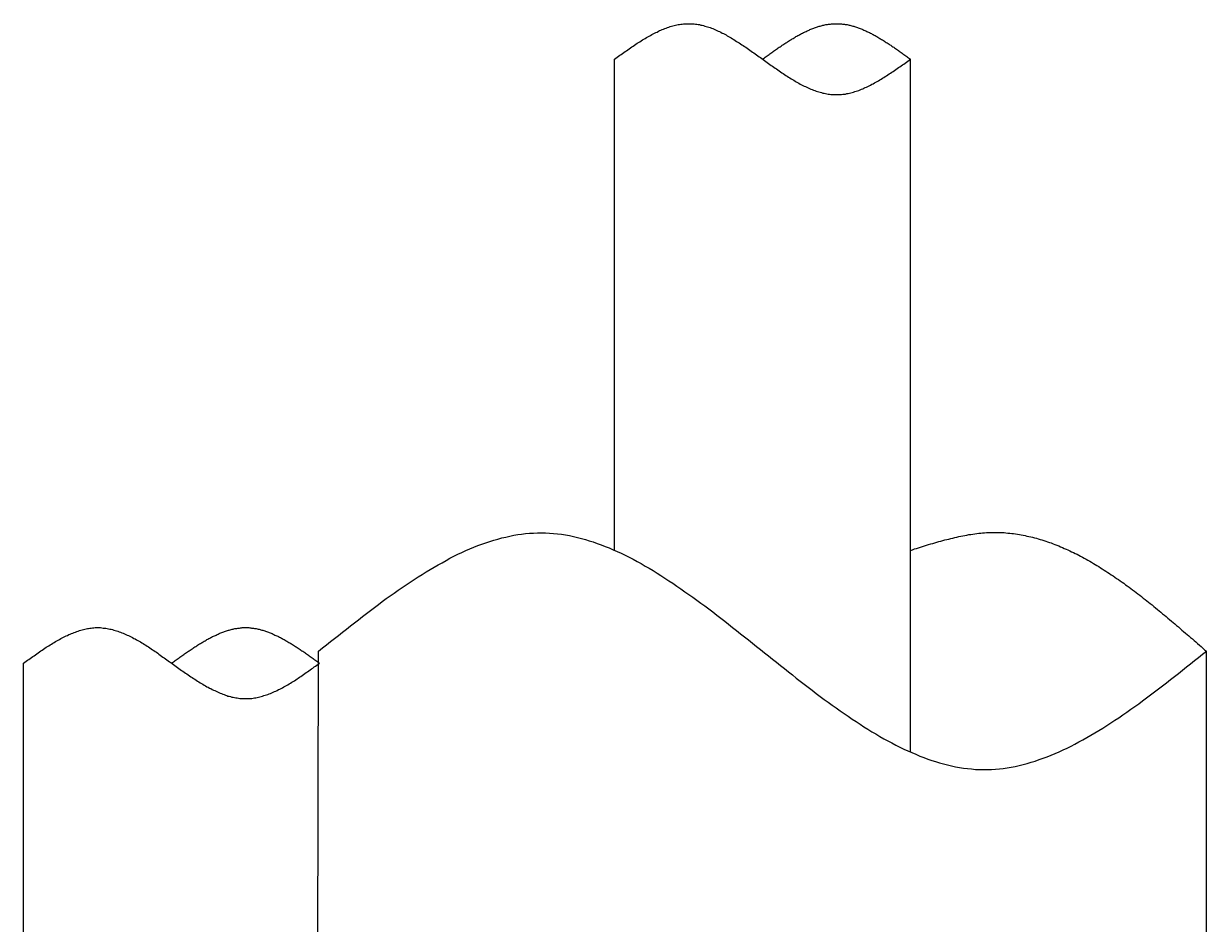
# Model space of a CAD drawing. Extents: x 443 to 1217, y -1921 to -677.
# Drawn here: x 477.35 to 483.84, y -858.01 to -853.07 of the extents above; entities that cross this region are included whole.
import ezdxf

# ---------------------------------------------------------------- set-up
doc = ezdxf.new("R2010")
doc.units = 0
doc.header["$MEASUREMENT"] = 0
doc.layers.add('5', color=7, linetype='CONTINUOUS')

msp = doc.modelspace()

# ---------------------------------------------------------------- linework, layer by layer
at = {"layer": '5', "color": 7}
for p, q in [((480.9293, -853.0816), (480.9366, -853.0794)), ((480.9366, -853.0794), (480.9438, -853.0783)), ((480.9438, -853.0783), (480.9511, -853.0772)), ((480.9511, -853.0772), (480.9584, -853.0761)), ((480.9584, -853.0761), (480.9657, -853.075)), ((480.9657, -853.075), (480.973, -853.0739)), ((480.973, -853.0739), (480.9802, -853.0729)), ((480.9802, -853.0729), (480.9875, -853.0729)), ((480.9875, -853.0729), (480.9948, -853.0729)), ((480.9948, -853.0729), (481.0021, -853.0729)), ((481.0021, -853.0729), (481.0094, -853.0729)), ((481.0094, -853.0729), (481.0166, -853.0729)), ((481.0166, -853.0729), (481.0239, -853.0739)), ((481.0239, -853.0739), (481.0312, -853.0739)), ((481.0312, -853.0739), (481.0385, -853.075)), ((481.0385, -853.075), (481.0458, -853.0761)), ((481.0458, -853.0761), (481.053, -853.0772)), ((481.053, -853.0772), (481.0603, -853.0783)), ((481.0603, -853.0783), (481.0676, -853.0805)), ((481.7429, -853.0805), (481.7481, -853.0794)), ((481.7481, -853.0794), (481.7532, -853.0783)), ((481.7532, -853.0783), (481.7582, -853.0772)), ((481.7582, -853.0772), (481.7633, -853.0772)), ((481.7633, -853.0772), (481.7684, -853.0761)), ((481.7684, -853.0761), (481.7736, -853.075)), ((481.7736, -853.075), (481.7787, -853.075)), ((481.7787, -853.075), (481.7838, -853.0739)), ((481.7838, -853.0739), (481.7889, -853.0739)), ((481.7889, -853.0739), (481.7939, -853.0729)), ((481.7939, -853.0729), (481.7991, -853.0729)), ((481.7991, -853.0729), (481.8042, -853.0729)), ((481.8042, -853.0729), (481.8093, -853.0729)), ((481.8093, -853.0729), (481.8144, -853.0729)), ((481.8144, -853.0729), (481.8196, -853.0729)), ((481.8196, -853.0729), (481.8246, -853.0729)), ((481.8246, -853.0729), (481.8297, -853.0729)), ((481.8297, -853.0729), (481.8348, -853.0739)), ((481.8348, -853.0739), (481.8399, -853.0739)), ((481.8399, -853.0739), (481.8451, -853.075)), ((481.8451, -853.075), (481.8502, -853.075)), ((481.8502, -853.075), (481.8552, -853.0761)), ((481.8552, -853.0761), (481.8603, -853.0772)), ((481.8603, -853.0772), (481.8654, -853.0772)), ((481.8654, -853.0772), (481.8706, -853.0783)), ((481.8706, -853.0783), (481.8757, -853.0794)), ((481.8757, -853.0794), (481.8808, -853.0805)), ((480.7764, -853.1448), (480.7837, -853.1415)), ((480.7837, -853.1415), (480.791, -853.1372)), ((480.791, -853.1372), (480.7983, -853.1328)), ((480.7983, -853.1328), (480.8055, -853.1295)), ((480.8055, -853.1295), (480.8128, -853.1252)), ((480.8128, -853.1252), (480.8201, -853.1219)), ((480.8201, -853.1219), (480.8274, -853.1186)), ((480.8274, -853.1186), (480.8347, -853.1143)), ((480.8347, -853.1143), (480.8419, -853.111)), ((480.8419, -853.111), (480.8492, -853.1077)), ((480.8492, -853.1077), (480.8565, -853.1055)), ((480.8565, -853.1055), (480.8638, -853.1023)), ((480.8638, -853.1023), (480.8711, -853.099)), ((480.8711, -853.099), (480.8783, -853.0968)), ((480.8783, -853.0968), (480.8856, -853.0936)), ((480.8856, -853.0936), (480.8929, -853.0914)), ((480.8929, -853.0914), (480.9002, -853.0892)), ((480.9002, -853.0892), (480.9075, -853.087)), ((480.9075, -853.087), (480.9147, -853.0848)), ((480.9147, -853.0848), (480.922, -853.0827)), ((480.922, -853.0827), (480.9293, -853.0816)), ((481.0676, -853.0805), (481.0749, -853.0816)), ((481.0749, -853.0816), (481.0821, -853.0838)), ((481.0821, -853.0838), (481.0894, -853.0859)), ((481.0894, -853.0859), (481.0967, -853.0881)), ((481.0967, -853.0881), (481.104, -853.0903)), ((481.104, -853.0903), (481.1113, -853.0925)), ((481.1113, -853.0925), (481.1185, -853.0946)), ((481.1185, -853.0946), (481.1258, -853.0979)), ((481.1258, -853.0979), (481.1331, -853.1001)), ((481.1331, -853.1001), (481.1404, -853.1034)), ((481.1404, -853.1034), (481.1477, -853.1066)), ((481.1477, -853.1066), (481.1549, -853.1099)), ((481.1549, -853.1099), (481.1622, -853.1132)), ((481.1622, -853.1132), (481.1695, -853.1164)), ((481.1695, -853.1164), (481.1768, -853.1197)), ((481.1768, -853.1197), (481.1841, -853.1241)), ((481.1841, -853.1241), (481.1913, -853.1273)), ((481.1913, -853.1273), (481.1986, -853.1306)), ((481.1986, -853.1306), (481.2059, -853.135)), ((481.2059, -853.135), (481.2132, -853.1393)), ((481.2132, -853.1393), (481.2205, -853.1437)), ((481.2205, -853.1437), (481.2277, -853.147)), ((481.5847, -853.147), (481.5898, -853.1437)), ((481.5898, -853.1437), (481.5949, -853.1415)), ((481.5949, -853.1415), (481.6001, -853.1382)), ((481.6001, -853.1382), (481.6051, -853.1361)), ((481.6051, -853.1361), (481.6102, -853.1328)), ((481.6102, -853.1328), (481.6153, -853.1306)), ((481.6153, -853.1306), (481.6204, -853.1273)), ((481.6204, -853.1273), (481.6256, -853.1252)), ((481.6256, -853.1252), (481.6307, -853.1219)), ((481.6307, -853.1219), (481.6357, -853.1197)), ((481.6357, -853.1197), (481.6408, -853.1175)), ((481.6408, -853.1175), (481.646, -853.1154)), ((481.646, -853.1154), (481.6511, -853.1121)), ((481.6511, -853.1121), (481.6562, -853.1099)), ((481.6562, -853.1099), (481.6613, -853.1077)), ((481.6613, -853.1077), (481.6663, -853.1055)), ((481.6663, -853.1055), (481.6715, -853.1034)), ((481.6715, -853.1034), (481.6766, -853.1012)), ((481.6766, -853.1012), (481.6817, -853.099)), ((481.6817, -853.099), (481.6868, -853.0979)), ((481.6868, -853.0979), (481.6919, -853.0957)), ((481.6919, -853.0957), (481.697, -853.0936)), ((481.697, -853.0936), (481.7021, -853.0925)), ((481.7021, -853.0925), (481.7072, -853.0903)), ((481.7072, -853.0903), (481.7123, -853.0892)), ((481.7123, -853.0892), (481.7174, -853.087)), ((481.7174, -853.087), (481.7226, -853.0859)), ((481.7226, -853.0859), (481.7276, -853.0848)), ((481.7276, -853.0848), (481.7327, -853.0827)), ((481.7327, -853.0827), (481.7378, -853.0816)), ((481.7378, -853.0816), (481.7429, -853.0805)), ((481.8808, -853.0805), (481.8858, -853.0816)), ((481.8858, -853.0816), (481.8909, -853.0827)), ((481.8909, -853.0827), (481.8961, -853.0848)), ((481.8961, -853.0848), (481.9012, -853.0859)), ((481.9012, -853.0859), (481.9063, -853.087)), ((481.9063, -853.087), (481.9114, -853.0892)), ((481.9114, -853.0892), (481.9164, -853.0903)), ((481.9164, -853.0903), (481.9216, -853.0925)), ((481.9216, -853.0925), (481.9267, -853.0936)), ((481.9267, -853.0936), (481.9318, -853.0957)), ((481.9318, -853.0957), (481.9369, -853.0979)), ((481.9369, -853.0979), (481.9421, -853.099)), ((481.9421, -853.099), (481.9471, -853.1012)), ((481.9471, -853.1012), (481.9522, -853.1034)), ((481.9522, -853.1034), (481.9573, -853.1055)), ((481.9573, -853.1055), (481.9624, -853.1077)), ((481.9624, -853.1077), (481.9676, -853.1099)), ((481.9676, -853.1099), (481.9727, -853.1121)), ((481.9727, -853.1121), (481.9777, -853.1154)), ((481.9777, -853.1154), (481.9828, -853.1175)), ((481.9828, -853.1175), (481.9879, -853.1197)), ((481.9879, -853.1197), (481.9931, -853.1219)), ((481.9931, -853.1219), (481.9982, -853.1252)), ((481.9982, -853.1252), (482.0033, -853.1273)), ((482.0033, -853.1273), (482.0084, -853.1306)), ((482.0084, -853.1306), (482.0134, -853.1328)), ((482.0134, -853.1328), (482.0186, -853.1361)), ((482.0186, -853.1361), (482.0237, -853.1382)), ((482.0237, -853.1382), (482.0288, -853.1415)), ((482.0288, -853.1415), (482.0339, -853.1437)), ((482.0339, -853.1437), (482.0391, -853.147)), ((480.6745, -853.2102), (480.6818, -853.2058)), ((480.6818, -853.2058), (480.6891, -853.2004)), ((480.6891, -853.2004), (480.6964, -853.196)), ((480.6964, -853.196), (480.7036, -853.1906)), ((480.7036, -853.1906), (480.7109, -853.1862)), ((480.7109, -853.1862), (480.7182, -853.1807)), ((480.7182, -853.1807), (480.7255, -853.1764)), ((480.7255, -853.1764), (480.7328, -853.172)), ((480.7328, -853.172), (480.74, -853.1677)), ((480.74, -853.1677), (480.7473, -853.1622)), ((480.7473, -853.1622), (480.7546, -853.1579)), ((480.7546, -853.1579), (480.7619, -853.1535)), ((480.7619, -853.1535), (480.7691, -853.1491)), ((480.7691, -853.1491), (480.7764, -853.1448)), ((481.2277, -853.147), (481.235, -853.1513)), ((481.235, -853.1513), (481.2423, -853.1557)), ((481.2423, -853.1557), (481.2496, -853.16)), ((481.2496, -853.16), (481.2568, -853.1644)), ((481.2568, -853.1644), (481.2641, -853.1698)), ((481.2641, -853.1698), (481.2714, -853.1742)), ((481.2714, -853.1742), (481.2787, -853.1786)), ((481.2787, -853.1786), (481.286, -853.184)), ((481.286, -853.184), (481.2932, -853.1884)), ((481.2932, -853.1884), (481.3005, -853.1927)), ((481.3005, -853.1927), (481.3078, -853.1982)), ((481.3078, -853.1982), (481.3151, -853.2025)), ((481.3151, -853.2025), (481.3224, -853.208)), ((481.3224, -853.208), (481.3296, -853.2134)), ((481.4826, -853.2134), (481.4877, -853.2091)), ((481.4877, -853.2091), (481.4928, -853.2058)), ((481.4928, -853.2058), (481.498, -853.2025)), ((481.498, -853.2025), (481.5031, -853.1993)), ((481.5031, -853.1993), (481.5081, -853.196)), ((481.5081, -853.196), (481.5132, -853.1916)), ((481.5132, -853.1916), (481.5183, -853.1884)), ((481.5183, -853.1884), (481.5235, -853.1851)), ((481.5235, -853.1851), (481.5286, -853.1818)), ((481.5286, -853.1818), (481.5337, -853.1786)), ((481.5337, -853.1786), (481.5387, -853.1753)), ((481.5387, -853.1753), (481.5438, -853.172)), ((481.5438, -853.172), (481.549, -853.1688)), ((481.549, -853.1688), (481.5541, -853.1655)), ((481.5541, -853.1655), (481.5592, -853.1622)), ((481.5592, -853.1622), (481.5643, -853.1589)), ((481.5643, -853.1589), (481.5693, -853.1557)), ((481.5693, -853.1557), (481.5745, -853.1535)), ((481.5745, -853.1535), (481.5796, -853.1502)), ((481.5796, -853.1502), (481.5847, -853.147)), ((482.0391, -853.147), (482.0441, -853.1502)), ((482.0441, -853.1502), (482.0492, -853.1535)), ((482.0492, -853.1535), (482.0543, -853.1557)), ((482.0543, -853.1557), (482.0594, -853.1589)), ((482.0594, -853.1589), (482.0646, -853.1622)), ((482.0646, -853.1622), (482.0697, -853.1655)), ((482.0697, -853.1655), (482.0747, -853.1688)), ((482.0747, -853.1688), (482.0798, -853.172)), ((482.0798, -853.172), (482.0849, -853.1753)), ((482.0849, -853.1753), (482.0901, -853.1786)), ((482.0901, -853.1786), (482.0952, -853.1818)), ((482.0952, -853.1818), (482.1003, -853.1851)), ((482.1003, -853.1851), (482.1053, -853.1884)), ((482.1053, -853.1884), (482.1104, -853.1916)), ((482.1104, -853.1916), (482.1156, -853.196)), ((482.1156, -853.196), (482.1207, -853.1993)), ((482.1207, -853.1993), (482.1258, -853.2025)), ((482.1258, -853.2025), (482.1309, -853.2058)), ((482.1309, -853.2058), (482.1359, -853.2091)), ((482.1359, -853.2091), (482.1411, -853.2134)), ((480.5945, -853.2679), (480.6017, -853.2625)), ((480.6017, -853.2625), (480.609, -853.257)), ((480.609, -853.257), (480.6163, -853.2516)), ((480.6163, -853.2516), (480.6236, -853.2461)), ((480.6236, -853.2461), (480.6308, -853.2418)), ((480.6308, -853.2418), (480.6381, -853.2363)), ((480.6381, -853.2363), (480.6454, -853.2309)), ((480.6454, -853.2309), (480.6527, -853.2254)), ((480.6527, -853.2254), (480.66, -853.2211)), ((480.66, -853.2211), (480.6672, -853.2156)), ((480.6672, -853.2156), (480.6745, -853.2102)), ((481.3296, -853.2134), (481.3369, -853.2178)), ((481.3369, -853.2178), (481.3442, -853.2232)), ((481.3442, -853.2232), (481.3515, -853.2287)), ((481.3515, -853.2287), (481.3588, -853.2331)), ((481.3588, -853.2331), (481.366, -853.2385)), ((481.366, -853.2385), (481.3733, -853.244)), ((481.3733, -853.244), (481.3806, -853.2494)), ((481.3806, -853.2494), (481.3879, -853.2549)), ((481.3879, -853.2549), (481.3951, -853.2592)), ((481.3951, -853.2592), (481.4024, -853.2647)), ((481.4024, -853.2647), (481.4097, -853.2701)), ((481.4061, -853.2679), (481.4112, -853.2636)), ((481.4097, -853.2701), (481.417, -853.2756)), ((481.4112, -853.2636), (481.4162, -853.2603)), ((481.4162, -853.2603), (481.4213, -853.2559)), ((481.4213, -853.2559), (481.4265, -853.2527)), ((481.4265, -853.2527), (481.4316, -853.2494)), ((481.4316, -853.2494), (481.4367, -853.245)), ((481.4367, -853.245), (481.4418, -853.2418)), ((481.4418, -853.2418), (481.4468, -853.2385)), ((481.4468, -853.2385), (481.452, -853.2341)), ((481.452, -853.2341), (481.4571, -853.2309)), ((481.4571, -853.2309), (481.4622, -853.2276)), ((481.4622, -853.2276), (481.4673, -853.2232)), ((481.4673, -853.2232), (481.4725, -853.22)), ((481.4725, -853.22), (481.4775, -853.2167)), ((481.4775, -853.2167), (481.4826, -853.2134)), ((482.1411, -853.2134), (482.1462, -853.2167)), ((482.1462, -853.2167), (482.1513, -853.22)), ((482.1513, -853.22), (482.1564, -853.2232)), ((482.1564, -853.2232), (482.1615, -853.2276)), ((482.1615, -853.2276), (482.1666, -853.2309)), ((482.1666, -853.2309), (482.1717, -853.2341)), ((482.1717, -853.2341), (482.1768, -853.2385)), ((482.1768, -853.2385), (482.1819, -853.2418)), ((482.1819, -853.2418), (482.187, -853.245)), ((482.187, -853.245), (482.1922, -853.2494)), ((482.1922, -853.2494), (482.1973, -853.2527)), ((482.1973, -853.2527), (482.2023, -853.2559)), ((482.2023, -853.2559), (482.2074, -853.2603)), ((482.2031, -853.2777), (482.2104, -853.2723)), ((482.2074, -853.2603), (482.2126, -853.2636)), ((482.2104, -853.2723), (482.2177, -853.2679)), ((482.2126, -853.2636), (482.2177, -853.2679)), ((481.417, -853.2756), (481.4243, -853.281)), ((481.4243, -853.281), (481.4315, -853.2854)), ((481.4315, -853.2854), (481.4388, -853.2908)), ((481.4388, -853.2908), (481.4461, -853.2963)), ((481.4461, -853.2963), (481.4534, -853.3017)), ((481.4534, -853.3017), (481.4607, -853.3061)), ((481.4607, -853.3061), (481.4679, -853.3115)), ((481.4679, -853.3115), (481.4752, -853.317)), ((481.4752, -853.317), (481.4825, -853.3213)), ((481.4825, -853.3213), (481.4898, -853.3268)), ((481.4898, -853.3268), (481.4971, -853.3322)), ((481.4971, -853.3322), (481.5043, -853.3366)), ((481.5043, -853.3366), (481.5116, -853.342)), ((482.1085, -853.3442), (482.1158, -853.3388)), ((482.1158, -853.3388), (482.1231, -853.3344)), ((482.1231, -853.3344), (482.1303, -853.329)), ((482.1303, -853.329), (482.1376, -853.3246)), ((482.1376, -853.3246), (482.1449, -853.3192)), ((482.1449, -853.3192), (482.1522, -853.3137)), ((482.1522, -853.3137), (482.1595, -853.3093)), ((482.1595, -853.3093), (482.1667, -853.3039)), ((482.1667, -853.3039), (482.174, -853.2984)), ((482.174, -853.2984), (482.1813, -853.2941)), ((482.1813, -853.2941), (482.1886, -853.2886)), ((482.1886, -853.2886), (482.1958, -853.2832)), ((482.1958, -853.2832), (482.2031, -853.2777)), ((481.5116, -853.342), (481.5189, -853.3464)), ((481.5189, -853.3464), (481.5262, -853.3518)), ((481.5262, -853.3518), (481.5335, -853.3562)), ((481.5335, -853.3562), (481.5407, -853.3606)), ((481.5407, -853.3606), (481.548, -853.366)), ((481.548, -853.366), (481.5553, -853.3704)), ((481.5553, -853.3704), (481.5626, -853.3747)), ((481.5626, -853.3747), (481.5698, -853.3791)), ((481.5698, -853.3791), (481.5771, -853.3835)), ((481.5771, -853.3835), (481.5844, -853.3878)), ((481.5844, -853.3878), (481.5917, -853.3922)), ((481.5917, -853.3922), (481.599, -853.3954)), ((481.599, -853.3954), (481.6062, -853.3998)), ((481.6062, -853.3998), (481.6135, -853.4042)), ((482.0066, -853.4052), (482.0139, -853.402)), ((482.0139, -853.402), (482.0212, -853.3976)), ((482.0212, -853.3976), (482.0284, -853.3944)), ((482.0284, -853.3944), (482.0357, -853.39)), ((482.0357, -853.39), (482.043, -853.3856)), ((482.043, -853.3856), (482.0503, -853.3813)), ((482.0503, -853.3813), (482.0575, -853.3769)), ((482.0575, -853.3769), (482.0648, -853.3726)), ((482.0648, -853.3726), (482.0721, -853.3682)), ((482.0721, -853.3682), (482.0794, -853.3627)), ((482.0794, -853.3627), (482.0867, -853.3584)), ((482.0867, -853.3584), (482.0939, -853.354)), ((482.0939, -853.354), (482.1012, -853.3486)), ((482.1012, -853.3486), (482.1085, -853.3442)), ((481.6135, -853.4042), (481.6208, -853.4074)), ((481.6208, -853.4074), (481.6281, -853.4118)), ((481.6281, -853.4118), (481.6354, -853.4151)), ((481.6354, -853.4151), (481.6426, -853.4183)), ((481.6426, -853.4183), (481.6499, -853.4216)), ((481.6499, -853.4216), (481.6572, -853.4249)), ((481.6572, -853.4249), (481.6645, -853.4281)), ((481.6645, -853.4281), (481.6718, -853.4314)), ((481.6718, -853.4314), (481.679, -853.4347)), ((481.679, -853.4347), (481.6863, -853.4369)), ((481.6863, -853.4369), (481.6936, -853.4401)), ((481.6936, -853.4401), (481.7009, -853.4423)), ((481.7009, -853.4423), (481.7082, -853.4445)), ((481.7082, -853.4445), (481.7154, -853.4467)), ((481.7154, -853.4467), (481.7227, -853.4488)), ((481.7227, -853.4488), (481.73, -853.451)), ((481.73, -853.451), (481.7373, -853.4532)), ((481.7373, -853.4532), (481.7445, -853.4543)), ((481.7445, -853.4543), (481.7518, -853.4565)), ((481.7518, -853.4565), (481.7591, -853.4576)), ((481.7591, -853.4576), (481.7664, -853.4587)), ((481.7664, -853.4587), (481.7737, -853.4597)), ((481.7737, -853.4597), (481.7809, -853.4608)), ((481.7809, -853.4608), (481.7882, -853.4608)), ((481.7882, -853.4608), (481.7955, -853.4619)), ((481.7955, -853.4619), (481.8028, -853.4619)), ((481.8028, -853.4619), (481.8101, -853.4619)), ((481.8101, -853.4619), (481.8173, -853.4619)), ((481.8173, -853.4619), (481.8246, -853.4619)), ((481.8246, -853.4619), (481.8319, -853.4619)), ((481.8319, -853.4619), (481.8392, -853.4608)), ((481.8392, -853.4608), (481.8465, -853.4597)), ((481.8465, -853.4597), (481.8537, -853.4597)), ((481.8537, -853.4597), (481.861, -853.4587)), ((481.861, -853.4587), (481.8683, -853.4565)), ((481.8683, -853.4565), (481.8756, -853.4554)), ((481.8756, -853.4554), (481.8828, -853.4543)), ((481.8828, -853.4543), (481.8901, -853.4521)), ((481.8901, -853.4521), (481.8974, -853.4499)), ((481.8974, -853.4499), (481.9047, -853.4478)), ((481.9047, -853.4478), (481.912, -853.4456)), ((481.912, -853.4456), (481.9192, -853.4434)), ((481.9192, -853.4434), (481.9265, -853.4412)), ((481.9265, -853.4412), (481.9338, -853.439)), ((481.9338, -853.439), (481.9411, -853.4358)), ((481.9411, -853.4358), (481.9484, -853.4325)), ((481.9484, -853.4325), (481.9556, -853.4303)), ((481.9556, -853.4303), (481.9629, -853.427)), ((481.9629, -853.427), (481.9702, -853.4238)), ((481.9702, -853.4238), (481.9775, -853.4205)), ((481.9775, -853.4205), (481.9848, -853.4172)), ((481.9848, -853.4172), (481.992, -853.4129)), ((481.992, -853.4129), (481.9993, -853.4096)), ((481.9993, -853.4096), (482.0066, -853.4052)), ((480.1068, -855.8693), (480.1286, -855.8672)), ((480.1286, -855.8672), (480.1504, -855.8661)), ((480.1504, -855.8661), (480.1723, -855.865)), ((480.1723, -855.865), (480.1941, -855.865)), ((480.1941, -855.865), (480.2159, -855.865)), ((480.2159, -855.865), (480.2378, -855.8661)), ((480.2378, -855.8661), (480.2596, -855.8683)), ((480.2596, -855.8683), (480.2815, -855.8704)), ((482.5704, -855.8704), (482.5813, -855.8683)), ((482.5813, -855.8683), (482.5921, -855.8672)), ((482.5921, -855.8672), (482.6029, -855.8661)), ((482.6029, -855.8661), (482.6137, -855.865)), ((482.6137, -855.865), (482.6245, -855.865)), ((482.6245, -855.865), (482.6352, -855.8639)), ((482.6352, -855.8639), (482.646, -855.8628)), ((482.646, -855.8628), (482.6567, -855.8628)), ((482.6567, -855.8628), (482.6673, -855.8628)), ((482.6673, -855.8628), (482.678, -855.8628)), ((482.678, -855.8628), (482.6887, -855.8628)), ((482.6887, -855.8628), (482.6993, -855.8628)), ((482.6993, -855.8628), (482.7099, -855.8628)), ((482.7099, -855.8628), (482.7205, -855.8639)), ((482.7205, -855.8639), (482.7311, -855.8639)), ((482.7311, -855.8639), (482.7417, -855.865)), ((482.7417, -855.865), (482.7522, -855.8661)), ((482.7522, -855.8661), (482.7627, -855.8672)), ((482.7627, -855.8672), (482.7733, -855.8683)), ((482.7733, -855.8683), (482.7837, -855.8693)), ((479.8447, -855.9347), (479.8665, -855.9271)), ((479.8665, -855.9271), (479.8884, -855.9195)), ((479.8884, -855.9195), (479.9102, -855.9118)), ((479.9102, -855.9118), (479.9321, -855.9053)), ((479.9321, -855.9053), (479.9539, -855.8988)), ((479.9539, -855.8988), (479.9757, -855.8922)), ((479.9757, -855.8922), (479.9976, -855.8879)), ((479.9976, -855.8879), (480.0194, -855.8824)), ((480.0194, -855.8824), (480.0412, -855.8781)), ((480.0412, -855.8781), (480.0631, -855.8748)), ((480.0631, -855.8748), (480.0849, -855.8715)), ((480.0849, -855.8715), (480.1068, -855.8693)), ((480.2815, -855.8704), (480.3033, -855.8726)), ((480.3033, -855.8726), (480.3251, -855.8759)), ((480.3251, -855.8759), (480.347, -855.8802)), ((480.347, -855.8802), (480.3688, -855.8846)), ((480.3688, -855.8846), (480.3906, -855.8901)), ((480.3906, -855.8901), (480.4125, -855.8955)), ((480.4125, -855.8955), (480.4343, -855.902)), ((480.4343, -855.902), (480.4561, -855.9086)), ((480.4561, -855.9086), (480.478, -855.9151)), ((480.478, -855.9151), (480.4998, -855.9227)), ((480.4998, -855.9227), (480.5217, -855.9304)), ((480.5217, -855.9304), (480.5435, -855.9391)), ((482.2954, -855.9358), (482.3065, -855.9326)), ((482.3065, -855.9326), (482.3176, -855.9293)), ((482.3176, -855.9293), (482.3287, -855.926)), ((482.3287, -855.926), (482.3398, -855.9227)), ((482.3398, -855.9227), (482.3508, -855.9195)), ((482.3508, -855.9195), (482.362, -855.9162)), ((482.362, -855.9162), (482.373, -855.9129)), ((482.373, -855.9129), (482.3841, -855.9097)), ((482.3841, -855.9097), (482.3951, -855.9075)), ((482.3951, -855.9075), (482.4062, -855.9042)), ((482.4062, -855.9042), (482.4172, -855.9009)), ((482.4172, -855.9009), (482.4282, -855.8988)), ((482.4282, -855.8988), (482.4392, -855.8955)), ((482.4392, -855.8955), (482.4502, -855.8933)), ((482.4502, -855.8933), (482.4612, -855.8901)), ((482.4612, -855.8901), (482.4723, -855.8879)), ((482.4723, -855.8879), (482.4832, -855.8857)), ((482.4832, -855.8857), (482.4942, -855.8835)), ((482.4942, -855.8835), (482.5051, -855.8813)), ((482.5051, -855.8813), (482.5161, -855.8792)), ((482.5161, -855.8792), (482.527, -855.877)), ((482.527, -855.877), (482.5379, -855.8748)), ((482.5379, -855.8748), (482.5488, -855.8737)), ((482.5488, -855.8737), (482.5597, -855.8715)), ((482.5597, -855.8715), (482.5704, -855.8704)), ((482.7837, -855.8693), (482.7942, -855.8704)), ((482.7942, -855.8704), (482.8047, -855.8726)), ((482.8047, -855.8726), (482.8151, -855.8737)), ((482.8151, -855.8737), (482.8256, -855.8759)), ((482.8256, -855.8759), (482.8359, -855.8781)), ((482.8359, -855.8781), (482.8464, -855.8802)), ((482.8464, -855.8802), (482.8567, -855.8824)), ((482.8567, -855.8824), (482.8671, -855.8846)), ((482.8671, -855.8846), (482.8775, -855.8868)), ((482.8775, -855.8868), (482.8878, -855.889)), ((482.8878, -855.889), (482.8981, -855.8922)), ((482.8981, -855.8922), (482.9084, -855.8944)), ((482.9084, -855.8944), (482.9186, -855.8977)), ((482.9186, -855.8977), (482.9289, -855.9009)), ((482.9289, -855.9009), (482.9391, -855.9042)), ((482.9391, -855.9042), (482.9494, -855.9064)), ((482.9494, -855.9064), (482.9596, -855.9108)), ((482.9596, -855.9108), (482.9699, -855.914)), ((482.9699, -855.914), (482.9801, -855.9173)), ((482.9801, -855.9173), (482.9902, -855.9206)), ((482.9902, -855.9206), (483.0004, -855.9249)), ((483.0004, -855.9249), (483.0105, -855.9282)), ((483.0105, -855.9282), (483.0208, -855.9326)), ((483.0208, -855.9326), (483.0308, -855.9369)), ((479.6918, -856.0045), (479.7137, -855.9936)), ((479.7137, -855.9936), (479.7355, -855.9827)), ((479.7355, -855.9827), (479.7574, -855.9729)), ((479.7574, -855.9729), (479.7792, -855.962)), ((479.7792, -855.962), (479.801, -855.9533)), ((479.801, -855.9533), (479.8229, -855.9435)), ((479.8229, -855.9435), (479.8447, -855.9347)), ((480.5435, -855.9391), (480.5653, -855.9478)), ((480.5653, -855.9478), (480.5872, -855.9576)), ((480.5872, -855.9576), (480.609, -855.9674)), ((480.609, -855.9674), (480.6308, -855.9772)), ((480.6308, -855.9772), (480.6527, -855.9881)), ((480.6527, -855.9881), (480.6745, -855.999)), ((480.6745, -855.999), (480.6964, -856.0099)), ((482.2177, -855.9609), (482.2288, -855.9576)), ((482.2288, -855.9576), (482.2399, -855.9533)), ((482.2399, -855.9533), (482.251, -855.95)), ((482.251, -855.95), (482.2621, -855.9467)), ((482.2621, -855.9467), (482.2733, -855.9435)), ((482.2733, -855.9435), (482.2844, -855.9402)), ((482.2844, -855.9402), (482.2954, -855.9358)), ((483.0308, -855.9369), (483.0409, -855.9413)), ((483.0409, -855.9413), (483.0511, -855.9456)), ((483.0511, -855.9456), (483.0612, -855.95)), ((483.0612, -855.95), (483.0712, -855.9544)), ((483.0712, -855.9544), (483.0813, -855.9587)), ((483.0813, -855.9587), (483.0914, -855.9631)), ((483.0914, -855.9631), (483.1014, -855.9685)), ((483.1014, -855.9685), (483.1114, -855.9729)), ((483.1114, -855.9729), (483.1215, -855.9783)), ((483.1215, -855.9783), (483.1315, -855.9827)), ((483.1315, -855.9827), (483.1414, -855.9881)), ((483.1414, -855.9881), (483.1514, -855.9936)), ((483.1514, -855.9936), (483.1614, -855.999)), ((483.1614, -855.999), (483.1714, -856.0045)), ((479.5827, -856.0655), (479.6045, -856.0535)), ((479.6045, -856.0535), (479.6263, -856.0404)), ((479.6263, -856.0404), (479.6482, -856.0285)), ((479.6482, -856.0285), (479.67, -856.0165)), ((479.67, -856.0165), (479.6918, -856.0045)), ((480.6964, -856.0099), (480.7182, -856.0219)), ((480.7182, -856.0219), (480.74, -856.0339)), ((480.74, -856.0339), (480.7619, -856.047)), ((480.7619, -856.047), (480.7837, -856.059)), ((480.7837, -856.059), (480.8055, -856.0721)), ((483.1714, -856.0045), (483.1813, -856.0099)), ((483.1813, -856.0099), (483.1912, -856.0154)), ((483.1912, -856.0154), (483.2011, -856.0208)), ((483.2011, -856.0208), (483.211, -856.0263)), ((483.211, -856.0263), (483.221, -856.0328)), ((483.221, -856.0328), (483.2309, -856.0383)), ((483.2309, -856.0383), (483.2408, -856.0437)), ((483.2408, -856.0437), (483.2506, -856.0503)), ((483.2506, -856.0503), (483.2605, -856.0568)), ((483.2605, -856.0568), (483.2703, -856.0622)), ((483.2703, -856.0622), (483.2803, -856.0688)), ((479.4735, -856.1353), (479.4953, -856.12)), ((479.4953, -856.12), (479.5171, -856.1069)), ((479.5171, -856.1069), (479.539, -856.0928)), ((479.539, -856.0928), (479.5608, -856.0786)), ((479.5608, -856.0786), (479.5827, -856.0655)), ((480.8055, -856.0721), (480.8274, -856.0862)), ((480.8274, -856.0862), (480.8492, -856.0993)), ((480.8492, -856.0993), (480.8711, -856.1135)), ((480.8711, -856.1135), (480.8929, -856.1276)), ((480.8929, -856.1276), (480.9147, -856.1418)), ((483.2803, -856.0688), (483.2901, -856.0753)), ((483.2901, -856.0753), (483.2999, -856.0819)), ((483.2999, -856.0819), (483.3097, -856.0884)), ((483.3097, -856.0884), (483.3195, -856.0949)), ((483.3195, -856.0949), (483.3293, -856.1015)), ((483.3293, -856.1015), (483.3391, -856.108)), ((483.3391, -856.108), (483.3489, -856.1146)), ((483.3489, -856.1146), (483.3587, -856.1211)), ((483.3587, -856.1211), (483.3684, -856.1287)), ((483.3684, -856.1287), (483.3782, -856.1353)), ((479.3861, -856.1952), (479.408, -856.1799)), ((479.408, -856.1799), (479.4298, -856.1647)), ((479.4298, -856.1647), (479.4516, -856.1494)), ((479.4516, -856.1494), (479.4735, -856.1353)), ((480.9147, -856.1418), (480.9366, -856.1571)), ((480.9366, -856.1571), (480.9584, -856.1723)), ((480.9584, -856.1723), (480.9802, -856.1876)), ((480.9802, -856.1876), (481.0021, -856.2028)), ((483.3782, -856.1353), (483.388, -856.1418)), ((483.388, -856.1418), (483.3977, -856.1494)), ((483.3977, -856.1494), (483.4074, -856.156)), ((483.4074, -856.156), (483.4172, -856.1636)), ((483.4172, -856.1636), (483.4269, -856.1701)), ((483.4269, -856.1701), (483.4366, -856.1778)), ((483.4366, -856.1778), (483.4463, -856.1854)), ((483.4463, -856.1854), (483.456, -856.193)), ((483.456, -856.193), (483.4657, -856.1996)), ((479.2769, -856.2748), (479.2988, -856.2584)), ((479.2988, -856.2584), (479.3206, -856.2421)), ((479.3206, -856.2421), (479.3424, -856.2257)), ((479.3424, -856.2257), (479.3643, -856.2105)), ((479.3643, -856.2105), (479.3861, -856.1952)), ((481.0021, -856.2028), (481.0239, -856.2181)), ((481.0239, -856.2181), (481.0458, -856.2344)), ((481.0458, -856.2344), (481.0676, -856.2497)), ((481.0676, -856.2497), (481.0894, -856.266)), ((483.4657, -856.1996), (483.4754, -856.2072)), ((483.4754, -856.2072), (483.4851, -856.2148)), ((483.4851, -856.2148), (483.4948, -856.2224)), ((483.4948, -856.2224), (483.5045, -856.2301)), ((483.5045, -856.2301), (483.5142, -856.2377)), ((483.5142, -856.2377), (483.5238, -856.2453)), ((483.5238, -856.2453), (483.5335, -856.253)), ((483.5335, -856.253), (483.5432, -856.2606)), ((479.2114, -856.3238), (479.2333, -856.3075)), ((479.2333, -856.3075), (479.2551, -856.2911)), ((479.2551, -856.2911), (479.2769, -856.2748)), ((481.0894, -856.266), (481.1113, -856.2824)), ((481.1113, -856.2824), (481.1331, -856.2987)), ((481.1331, -856.2987), (481.1549, -856.3162)), ((481.1549, -856.3162), (481.1768, -856.3325)), ((483.5432, -856.2606), (483.5528, -856.2682)), ((483.5528, -856.2682), (483.5625, -856.2769)), ((483.5625, -856.2769), (483.5721, -856.2846)), ((483.5721, -856.2846), (483.5818, -856.2922)), ((483.5818, -856.2922), (483.5914, -856.2998)), ((483.5914, -856.2998), (483.601, -856.3085)), ((483.601, -856.3085), (483.6107, -856.3162)), ((483.6107, -856.3162), (483.6203, -856.3238)), ((477.7097, -856.3892), (477.717, -856.3881)), ((477.717, -856.3881), (477.7243, -856.387)), ((477.7243, -856.387), (477.7316, -856.3859)), ((477.7316, -856.3859), (477.7389, -856.3859)), ((477.7389, -856.3859), (477.7461, -856.3848)), ((477.7461, -856.3848), (477.7534, -856.3848)), ((477.7534, -856.3848), (477.7607, -856.3848)), ((477.7607, -856.3848), (477.768, -856.3848)), ((477.768, -856.3848), (477.7753, -856.3848)), ((477.7753, -856.3848), (477.7825, -856.3859)), ((477.7825, -856.3859), (477.7898, -856.387)), ((477.7898, -856.387), (477.7971, -856.387)), ((477.7971, -856.387), (477.8044, -856.3881)), ((477.8044, -856.3881), (477.8116, -856.3892)), ((478.522, -856.3892), (478.5271, -856.3881)), ((478.5271, -856.3881), (478.5322, -856.387)), ((478.5322, -856.387), (478.5373, -856.387)), ((478.5373, -856.387), (478.5425, -856.3859)), ((478.5425, -856.3859), (478.5476, -856.3859)), ((478.5476, -856.3859), (478.5526, -856.3848)), ((478.5526, -856.3848), (478.5577, -856.3848)), ((478.5577, -856.3848), (478.5628, -856.3848)), ((478.5628, -856.3848), (478.568, -856.3848)), ((478.568, -856.3848), (478.5731, -856.3848)), ((478.5731, -856.3848), (478.5782, -856.3848)), ((478.5782, -856.3848), (478.5832, -856.3848)), ((478.5832, -856.3848), (478.5883, -856.3848)), ((478.5883, -856.3848), (478.5935, -856.3859)), ((478.5935, -856.3859), (478.5986, -856.3859)), ((478.5986, -856.3859), (478.6037, -856.387)), ((478.6037, -856.387), (478.6088, -856.387)), ((478.6088, -856.387), (478.6139, -856.3881)), ((478.6139, -856.3881), (478.619, -856.3892)), ((479.1241, -856.3925), (479.1459, -856.375)), ((479.1459, -856.375), (479.1678, -856.3576)), ((479.1678, -856.3576), (479.1896, -856.3412)), ((479.1896, -856.3412), (479.2114, -856.3238)), ((481.1768, -856.3325), (481.1986, -856.35)), ((481.1986, -856.35), (481.2205, -856.3663)), ((481.2205, -856.3663), (481.2423, -856.3837)), ((481.2423, -856.3837), (481.2641, -856.4012)), ((483.6203, -856.3238), (483.6299, -856.3325)), ((483.6299, -856.3325), (483.6395, -856.3401)), ((483.6395, -856.3401), (483.6492, -856.3489)), ((483.6492, -856.3489), (483.6587, -856.3565)), ((483.6587, -856.3565), (483.6683, -856.3641)), ((483.6683, -856.3641), (483.6779, -856.3728)), ((483.6779, -856.3728), (483.6875, -856.3805)), ((483.6875, -856.3805), (483.6971, -856.3892)), ((477.5423, -856.4535), (477.5496, -856.4491)), ((477.5496, -856.4491), (477.5569, -856.4448)), ((477.5569, -856.4448), (477.5642, -856.4415)), ((477.5642, -856.4415), (477.5714, -856.4371)), ((477.5714, -856.4371), (477.5787, -856.4339)), ((477.5787, -856.4339), (477.586, -856.4306)), ((477.586, -856.4306), (477.5933, -856.4273)), ((477.5933, -856.4273), (477.6006, -856.423)), ((477.6006, -856.423), (477.6078, -856.4208)), ((477.6078, -856.4208), (477.6151, -856.4175)), ((477.6151, -856.4175), (477.6224, -856.4143)), ((477.6224, -856.4143), (477.6297, -856.411)), ((477.6297, -856.411), (477.6369, -856.4088)), ((477.6369, -856.4088), (477.6442, -856.4055)), ((477.6442, -856.4055), (477.6515, -856.4034)), ((477.6515, -856.4034), (477.6588, -856.4012)), ((477.6588, -856.4012), (477.6661, -856.399)), ((477.6661, -856.399), (477.6733, -856.3968)), ((477.6733, -856.3968), (477.6806, -856.3946)), ((477.6806, -856.3946), (477.6879, -856.3936)), ((477.6879, -856.3936), (477.6952, -856.3914)), ((477.6952, -856.3914), (477.7025, -856.3903)), ((477.7025, -856.3903), (477.7097, -856.3892)), ((477.8116, -856.3892), (477.8189, -856.3914)), ((477.8189, -856.3914), (477.8262, -856.3925)), ((477.8262, -856.3925), (477.8335, -856.3936)), ((477.8335, -856.3936), (477.8408, -856.3957)), ((477.8408, -856.3957), (477.848, -856.3979)), ((477.848, -856.3979), (477.8553, -856.4001)), ((477.8553, -856.4001), (477.8626, -856.4023)), ((477.8626, -856.4023), (477.8699, -856.4044)), ((477.8699, -856.4044), (477.8772, -856.4077)), ((477.8772, -856.4077), (477.8844, -856.4099)), ((477.8844, -856.4099), (477.8917, -856.4132)), ((477.8917, -856.4132), (477.899, -856.4153)), ((477.899, -856.4153), (477.9063, -856.4186)), ((477.9063, -856.4186), (477.9136, -856.4219)), ((477.9136, -856.4219), (477.9208, -856.4252)), ((477.9208, -856.4252), (477.9281, -856.4284)), ((477.9281, -856.4284), (477.9354, -856.4317)), ((477.9354, -856.4317), (477.9427, -856.4361)), ((477.9427, -856.4361), (477.9499, -856.4393)), ((477.9499, -856.4393), (477.9572, -856.4437)), ((477.9572, -856.4437), (477.9645, -856.447)), ((477.9645, -856.447), (477.9718, -856.4513)), ((477.9718, -856.4513), (477.9791, -856.4557)), ((478.3536, -856.4535), (478.3587, -856.4502)), ((478.3587, -856.4502), (478.3637, -856.448)), ((478.3637, -856.448), (478.3688, -856.4448)), ((478.3688, -856.4448), (478.374, -856.4426)), ((478.374, -856.4426), (478.3791, -856.4393)), ((478.3791, -856.4393), (478.3842, -856.4371)), ((478.3842, -856.4371), (478.3893, -856.4339)), ((478.3893, -856.4339), (478.3943, -856.4317)), ((478.3943, -856.4317), (478.3995, -856.4295)), ((478.3995, -856.4295), (478.4046, -856.4273)), ((478.4046, -856.4273), (478.4097, -856.4252)), ((478.4097, -856.4252), (478.4148, -856.4219)), ((478.4148, -856.4219), (478.42, -856.4197)), ((478.42, -856.4197), (478.4251, -856.4175)), ((478.4251, -856.4175), (478.4301, -856.4153)), ((478.4301, -856.4153), (478.4352, -856.4132)), ((478.4352, -856.4132), (478.4403, -856.4121)), ((478.4403, -856.4121), (478.4455, -856.4099)), ((478.4455, -856.4099), (478.4506, -856.4077)), ((478.4506, -856.4077), (478.4557, -856.4055)), ((478.4557, -856.4055), (478.4607, -856.4044)), ((478.4607, -856.4044), (478.4658, -856.4023)), ((478.4658, -856.4023), (478.471, -856.4012)), ((478.471, -856.4012), (478.4761, -856.399)), ((478.4761, -856.399), (478.4812, -856.3979)), ((478.4812, -856.3979), (478.4863, -856.3968)), ((478.4863, -856.3968), (478.4913, -856.3957)), ((478.4913, -856.3957), (478.4965, -856.3936)), ((478.4965, -856.3936), (478.5016, -856.3925)), ((478.5016, -856.3925), (478.5067, -856.3914)), ((478.5067, -856.3914), (478.5118, -856.3903)), ((478.5118, -856.3903), (478.517, -856.3892)), ((478.517, -856.3892), (478.522, -856.3892)), ((478.619, -856.3892), (478.6241, -856.3892)), ((478.6241, -856.3892), (478.6292, -856.3903)), ((478.6292, -856.3903), (478.6343, -856.3914)), ((478.6343, -856.3914), (478.6394, -856.3925)), ((478.6394, -856.3925), (478.6446, -856.3936)), ((478.6446, -856.3936), (478.6496, -856.3957)), ((478.6496, -856.3957), (478.6547, -856.3968)), ((478.6547, -856.3968), (478.6598, -856.3979)), ((478.6598, -856.3979), (478.665, -856.399)), ((478.665, -856.399), (478.6701, -856.4012)), ((478.6701, -856.4012), (478.6752, -856.4023)), ((478.6752, -856.4023), (478.6802, -856.4044)), ((478.6802, -856.4044), (478.6853, -856.4055)), ((478.6853, -856.4055), (478.6905, -856.4077)), ((478.6905, -856.4077), (478.6956, -856.4099)), ((478.6956, -856.4099), (478.7007, -856.4121)), ((478.7007, -856.4121), (478.7058, -856.4132)), ((478.7058, -856.4132), (478.7108, -856.4153)), ((478.7108, -856.4153), (478.716, -856.4175)), ((478.716, -856.4175), (478.7211, -856.4197)), ((478.7211, -856.4197), (478.7262, -856.4219)), ((478.7262, -856.4219), (478.7313, -856.4252)), ((478.7313, -856.4252), (478.7364, -856.4273)), ((478.7364, -856.4273), (478.7415, -856.4295)), ((478.7415, -856.4295), (478.7466, -856.4317)), ((478.7466, -856.4317), (478.7517, -856.4339)), ((478.7517, -856.4339), (478.7568, -856.4371)), ((478.7568, -856.4371), (478.7619, -856.4393)), ((478.7619, -856.4393), (478.7671, -856.4426)), ((478.7671, -856.4426), (478.7721, -856.4448)), ((478.7721, -856.4448), (478.7772, -856.448)), ((478.7772, -856.448), (478.7823, -856.4502)), ((478.7823, -856.4502), (478.7874, -856.4535)), ((479.0367, -856.4611), (479.0586, -856.4437)), ((479.0586, -856.4437), (479.0804, -856.4273)), ((479.0804, -856.4273), (479.1022, -856.4099)), ((479.1022, -856.4099), (479.1241, -856.3925)), ((481.2641, -856.4012), (481.286, -856.4186)), ((481.286, -856.4186), (481.3078, -856.435)), ((481.3078, -856.435), (481.3296, -856.4524)), ((481.3296, -856.4524), (481.3515, -856.4698)), ((483.6971, -856.3892), (483.7067, -856.3979)), ((483.7067, -856.3979), (483.7163, -856.4055)), ((483.7163, -856.4055), (483.7259, -856.4143)), ((483.7259, -856.4143), (483.7355, -856.4219)), ((483.7355, -856.4219), (483.7451, -856.4306)), ((483.7451, -856.4306), (483.7547, -856.4393)), ((483.7547, -856.4393), (483.7642, -856.447)), ((483.7642, -856.447), (483.7738, -856.4557)), ((477.4331, -856.5232), (477.4404, -856.5178)), ((477.4404, -856.5178), (477.4477, -856.5123)), ((477.4477, -856.5123), (477.455, -856.508)), ((477.455, -856.508), (477.4622, -856.5025)), ((477.4622, -856.5025), (477.4695, -856.4982)), ((477.4695, -856.4982), (477.4768, -856.4927)), ((477.4768, -856.4927), (477.4841, -856.4884)), ((477.4841, -856.4884), (477.4914, -856.484)), ((477.4914, -856.484), (477.4986, -856.4796)), ((477.4986, -856.4796), (477.5059, -856.4753)), ((477.5059, -856.4753), (477.5132, -856.4698)), ((477.5132, -856.4698), (477.5205, -856.4655)), ((477.5205, -856.4655), (477.5278, -856.4611)), ((477.5278, -856.4611), (477.535, -856.4578)), ((477.535, -856.4578), (477.5423, -856.4535)), ((477.9791, -856.4557), (477.9863, -856.4589)), ((477.9863, -856.4589), (477.9936, -856.4633)), ((477.9936, -856.4633), (478.0009, -856.4677)), ((478.0009, -856.4677), (478.0082, -856.472)), ((478.0082, -856.472), (478.0155, -856.4775)), ((478.0155, -856.4775), (478.0227, -856.4818)), ((478.0227, -856.4818), (478.03, -856.4862)), ((478.03, -856.4862), (478.0373, -856.4905)), ((478.0373, -856.4905), (478.0446, -856.496)), ((478.0446, -856.496), (478.0519, -856.5004)), ((478.0519, -856.5004), (478.0591, -856.5058)), ((478.0591, -856.5058), (478.0664, -856.5102)), ((478.0664, -856.5102), (478.0737, -856.5156)), ((478.0737, -856.5156), (478.081, -856.52)), ((478.2464, -856.5211), (478.2515, -856.5178)), ((478.2515, -856.5178), (478.2566, -856.5145)), ((478.2566, -856.5145), (478.2617, -856.5113)), ((478.2617, -856.5113), (478.2668, -856.508)), ((478.2668, -856.508), (478.2719, -856.5047)), ((478.2719, -856.5047), (478.277, -856.5004)), ((478.277, -856.5004), (478.2821, -856.4971)), ((478.2821, -856.4971), (478.2872, -856.4938)), ((478.2872, -856.4938), (478.2923, -856.4905)), ((478.2923, -856.4905), (478.2975, -856.4873)), ((478.2975, -856.4873), (478.3025, -856.484)), ((478.3025, -856.484), (478.3076, -856.4807)), ((478.3076, -856.4807), (478.3127, -856.4775)), ((478.3127, -856.4775), (478.3178, -856.4742)), ((478.3178, -856.4742), (478.323, -856.4709)), ((478.323, -856.4709), (478.3281, -856.4687)), ((478.3281, -856.4687), (478.3331, -856.4655)), ((478.3331, -856.4655), (478.3382, -856.4622)), ((478.3382, -856.4622), (478.3433, -856.4589)), ((478.3433, -856.4589), (478.3485, -856.4568)), ((478.3485, -856.4568), (478.3536, -856.4535)), ((478.7874, -856.4535), (478.7926, -856.4568)), ((478.7926, -856.4568), (478.7977, -856.4589)), ((478.7977, -856.4589), (478.8028, -856.4622)), ((478.8028, -856.4622), (478.8078, -856.4655)), ((478.8078, -856.4655), (478.813, -856.4687)), ((478.813, -856.4687), (478.8181, -856.4709)), ((478.8181, -856.4709), (478.8232, -856.4742)), ((478.8232, -856.4742), (478.8283, -856.4775)), ((478.8283, -856.4775), (478.8334, -856.4807)), ((478.8334, -856.4807), (478.8385, -856.484)), ((478.8385, -856.484), (478.8436, -856.4873)), ((478.8436, -856.4873), (478.8487, -856.4905)), ((478.8487, -856.4905), (478.8538, -856.4938)), ((478.8538, -856.4938), (478.8589, -856.4971)), ((478.8589, -856.4971), (478.8641, -856.5004)), ((478.8641, -856.5004), (478.8691, -856.5047)), ((478.8691, -856.5047), (478.8742, -856.508)), ((478.8742, -856.508), (478.8793, -856.5113)), ((478.8793, -856.5113), (478.8844, -856.5145)), ((478.8844, -856.5145), (478.8896, -856.5178)), ((478.8896, -856.5178), (478.8947, -856.5211)), ((478.9712, -856.5134), (478.9931, -856.496)), ((478.9931, -856.496), (479.0149, -856.4786)), ((479.0149, -856.4786), (479.0367, -856.4611)), ((481.3515, -856.4698), (481.3733, -856.4873)), ((481.3733, -856.4873), (481.3951, -856.5047)), ((481.3951, -856.5047), (481.417, -856.5221)), ((483.7738, -856.4557), (483.7834, -856.4633)), ((483.7834, -856.4633), (483.793, -856.472)), ((483.793, -856.472), (483.8026, -856.4807)), ((483.8026, -856.4807), (483.8122, -856.4884)), ((483.8122, -856.4884), (483.8217, -856.4971)), ((483.8191, -856.5309), (483.8409, -856.5134)), ((483.8217, -856.4971), (483.8313, -856.5058)), ((483.8313, -856.5058), (483.8409, -856.5134)), ((477.3531, -856.5799), (477.3603, -856.5745)), ((477.3603, -856.5745), (477.3676, -856.569)), ((477.3676, -856.569), (477.3749, -856.5636)), ((477.3749, -856.5636), (477.3822, -856.5592)), ((477.3822, -856.5592), (477.3895, -856.5538)), ((477.3895, -856.5538), (477.3967, -856.5483)), ((477.3967, -856.5483), (477.404, -856.5429)), ((477.404, -856.5429), (477.4113, -856.5385)), ((477.4113, -856.5385), (477.4186, -856.533)), ((477.4186, -856.533), (477.4259, -856.5276)), ((477.4259, -856.5276), (477.4331, -856.5232)), ((478.081, -856.52), (478.0883, -856.5254)), ((478.0883, -856.5254), (478.0955, -856.5298)), ((478.0955, -856.5298), (478.1028, -856.5352)), ((478.1028, -856.5352), (478.1101, -856.5407)), ((478.1101, -856.5407), (478.1174, -856.5461)), ((478.1174, -856.5461), (478.1246, -856.5505)), ((478.1246, -856.5505), (478.1319, -856.5559)), ((478.1319, -856.5559), (478.1392, -856.5614)), ((478.1392, -856.5614), (478.1465, -856.5668)), ((478.1465, -856.5668), (478.1538, -856.5723)), ((478.1538, -856.5723), (478.161, -856.5766)), ((478.161, -856.5766), (478.1683, -856.5821)), ((478.1647, -856.5799), (478.1698, -856.5756)), ((478.1683, -856.5821), (478.1756, -856.5875)), ((478.1698, -856.5756), (478.1749, -856.5723)), ((478.1749, -856.5723), (478.18, -856.569)), ((478.18, -856.569), (478.1851, -856.5647)), ((478.1851, -856.5647), (478.1902, -856.5614)), ((478.1902, -856.5614), (478.1953, -856.5581)), ((478.1953, -856.5581), (478.2005, -856.5538)), ((478.2005, -856.5538), (478.2056, -856.5505)), ((478.2056, -856.5505), (478.2106, -856.5461)), ((478.2106, -856.5461), (478.2157, -856.5429)), ((478.2157, -856.5429), (478.2208, -856.5396)), ((478.2208, -856.5396), (478.226, -856.5363)), ((478.226, -856.5363), (478.2311, -856.532)), ((478.2311, -856.532), (478.2362, -856.5287)), ((478.2362, -856.5287), (478.2412, -856.5254)), ((478.2412, -856.5254), (478.2464, -856.5211)), ((478.8947, -856.5211), (478.8997, -856.5254)), ((478.8997, -856.5254), (478.9048, -856.5287)), ((478.9048, -856.5287), (478.9099, -856.532)), ((478.9099, -856.532), (478.9151, -856.5363)), ((478.9151, -856.5363), (478.9202, -856.5396)), ((478.9202, -856.5396), (478.9253, -856.5429)), ((478.9253, -856.5429), (478.9303, -856.5461)), ((478.9303, -856.5461), (478.9354, -856.5505)), ((478.9354, -856.5505), (478.9406, -856.5538)), ((478.9406, -856.5538), (478.9457, -856.5581)), ((478.9457, -856.5581), (478.9508, -856.5614)), ((478.9508, -856.5614), (478.9559, -856.5647)), ((478.9559, -856.5647), (478.9609, -856.569)), ((478.9609, -856.569), (478.9661, -856.5723)), ((478.9661, -856.5723), (478.9712, -856.5756)), ((478.969, -856.5854), (478.9763, -856.5799)), ((478.9712, -856.5756), (478.9763, -856.5799)), ((481.417, -856.5221), (481.4388, -856.5396)), ((481.4388, -856.5396), (481.4607, -856.557)), ((481.4607, -856.557), (481.4825, -856.5745)), ((481.4825, -856.5745), (481.5043, -856.5919)), ((483.7536, -856.5832), (483.7754, -856.5657)), ((483.7754, -856.5657), (483.7972, -856.5483)), ((483.7972, -856.5483), (483.8191, -856.5309)), ((478.1756, -856.5875), (478.1829, -856.593)), ((478.1829, -856.593), (478.1902, -856.5984)), ((478.1902, -856.5984), (478.1974, -856.6028)), ((478.1974, -856.6028), (478.2047, -856.6082)), ((478.2047, -856.6082), (478.212, -856.6137)), ((478.212, -856.6137), (478.2193, -856.6191)), ((478.2193, -856.6191), (478.2266, -856.6235)), ((478.2266, -856.6235), (478.2338, -856.629)), ((478.2338, -856.629), (478.2411, -856.6344)), ((478.2411, -856.6344), (478.2484, -856.6388)), ((478.2484, -856.6388), (478.2557, -856.6442)), ((478.2557, -856.6442), (478.2629, -856.6486)), ((478.8744, -856.6518), (478.8817, -856.6464)), ((478.8817, -856.6464), (478.8889, -856.642)), ((478.8889, -856.642), (478.8962, -856.6366)), ((478.8962, -856.6366), (478.9035, -856.6311)), ((478.9035, -856.6311), (478.9108, -856.6268)), ((478.9108, -856.6268), (478.9181, -856.6213)), ((478.9181, -856.6213), (478.9253, -856.6159)), ((478.9253, -856.6159), (478.9326, -856.6104)), ((478.9326, -856.6104), (478.9399, -856.6061)), ((478.9399, -856.6061), (478.9472, -856.6006)), ((478.9472, -856.6006), (478.9545, -856.5952)), ((478.9545, -856.5952), (478.9617, -856.5897)), ((478.9617, -856.5897), (478.969, -856.5854)), ((481.5043, -856.5919), (481.5262, -856.6093)), ((481.5262, -856.6093), (481.548, -856.6268)), ((481.548, -856.6268), (481.5698, -856.6442)), ((481.5698, -856.6442), (481.5917, -856.6616)), ((483.6662, -856.6529), (483.6881, -856.6355)), ((483.6881, -856.6355), (483.7099, -856.6181)), ((483.7099, -856.6181), (483.7317, -856.6006)), ((483.7317, -856.6006), (483.7536, -856.5832)), ((478.2629, -856.6486), (478.2702, -856.654)), ((478.2702, -856.654), (478.2775, -856.6584)), ((478.2775, -856.6584), (478.2848, -856.6638)), ((478.2848, -856.6638), (478.2921, -856.6682)), ((478.2921, -856.6682), (478.2993, -856.6725)), ((478.2993, -856.6725), (478.3066, -856.678)), ((478.3066, -856.678), (478.3139, -856.6824)), ((478.3139, -856.6824), (478.3212, -856.6867)), ((478.3212, -856.6867), (478.3285, -856.6911)), ((478.3285, -856.6911), (478.3357, -856.6954)), ((478.3357, -856.6954), (478.343, -856.6998)), ((478.343, -856.6998), (478.3503, -856.7042)), ((478.3503, -856.7042), (478.3576, -856.7085)), ((478.3576, -856.7085), (478.3649, -856.7118)), ((478.3649, -856.7118), (478.3721, -856.7161)), ((478.7725, -856.714), (478.7798, -856.7096)), ((478.7798, -856.7096), (478.787, -856.7063)), ((478.787, -856.7063), (478.7943, -856.702)), ((478.7943, -856.702), (478.8016, -856.6976)), ((478.8016, -856.6976), (478.8089, -856.6933)), ((478.8089, -856.6933), (478.8162, -856.6889)), ((478.8162, -856.6889), (478.8234, -856.6845)), ((478.8234, -856.6845), (478.8307, -856.6802)), ((478.8307, -856.6802), (478.838, -856.6758)), ((478.838, -856.6758), (478.8453, -856.6704)), ((478.8453, -856.6704), (478.8526, -856.666)), ((478.8526, -856.666), (478.8598, -856.6616)), ((478.8598, -856.6616), (478.8671, -856.6562)), ((478.8671, -856.6562), (478.8744, -856.6518)), ((481.5917, -856.6616), (481.6135, -856.678)), ((481.6135, -856.678), (481.6354, -856.6954)), ((481.6354, -856.6954), (481.6572, -856.7118)), ((481.6572, -856.7118), (481.679, -856.7281)), ((483.5789, -856.7205), (483.6007, -856.7031)), ((483.6007, -856.7031), (483.6225, -856.6867)), ((483.6225, -856.6867), (483.6444, -856.6693)), ((483.6444, -856.6693), (483.6662, -856.6529)), ((478.3721, -856.7161), (478.3794, -856.7194)), ((478.3794, -856.7194), (478.3867, -856.7238)), ((478.3867, -856.7238), (478.394, -856.727)), ((478.394, -856.727), (478.4013, -856.7303)), ((478.4013, -856.7303), (478.4085, -856.7336)), ((478.4085, -856.7336), (478.4158, -856.7368)), ((478.4158, -856.7368), (478.4231, -856.7401)), ((478.4231, -856.7401), (478.4304, -856.7434)), ((478.4304, -856.7434), (478.4376, -856.7467)), ((478.4376, -856.7467), (478.4449, -856.7488)), ((478.4449, -856.7488), (478.4522, -856.7521)), ((478.4522, -856.7521), (478.4595, -856.7543)), ((478.4595, -856.7543), (478.4668, -856.7565)), ((478.4668, -856.7565), (478.474, -856.7597)), ((478.474, -856.7597), (478.4813, -856.7608)), ((478.4813, -856.7608), (478.4886, -856.763)), ((478.4886, -856.763), (478.4959, -856.7652)), ((478.4959, -856.7652), (478.5032, -856.7663)), ((478.5032, -856.7663), (478.5104, -856.7684)), ((478.5104, -856.7684), (478.5177, -856.7695)), ((478.5177, -856.7695), (478.525, -856.7706)), ((478.525, -856.7706), (478.5323, -856.7717)), ((478.5323, -856.7717), (478.5396, -856.7728)), ((478.5396, -856.7728), (478.5468, -856.7739)), ((478.5468, -856.7739), (478.5541, -856.7739)), ((478.5541, -856.7739), (478.5614, -856.7739)), ((478.5614, -856.7739), (478.5687, -856.7739)), ((478.5687, -856.7739), (478.5759, -856.7739)), ((478.5759, -856.7739), (478.5832, -856.7739)), ((478.5832, -856.7739), (478.5905, -856.7739)), ((478.5905, -856.7739), (478.5978, -856.7728)), ((478.5978, -856.7728), (478.6051, -856.7728)), ((478.6051, -856.7728), (478.6123, -856.7717)), ((478.6123, -856.7717), (478.6196, -856.7706)), ((478.6196, -856.7706), (478.6269, -856.7695)), ((478.6269, -856.7695), (478.6342, -856.7674)), ((478.6342, -856.7674), (478.6415, -856.7663)), ((478.6415, -856.7663), (478.6487, -856.7641)), ((478.6487, -856.7641), (478.656, -856.7619)), ((478.656, -856.7619), (478.6633, -856.7597)), ((478.6633, -856.7597), (478.6706, -856.7576)), ((478.6706, -856.7576), (478.6779, -856.7554)), ((478.6779, -856.7554), (478.6851, -856.7532)), ((478.6851, -856.7532), (478.6924, -856.751)), ((478.6924, -856.751), (478.6997, -856.7477)), ((478.6997, -856.7477), (478.707, -856.7456)), ((478.707, -856.7456), (478.7143, -856.7423)), ((478.7143, -856.7423), (478.7215, -856.739)), ((478.7215, -856.739), (478.7288, -856.7358)), ((478.7288, -856.7358), (478.7361, -856.7325)), ((478.7361, -856.7325), (478.7434, -856.7292)), ((478.7434, -856.7292), (478.7506, -856.7249)), ((478.7506, -856.7249), (478.7579, -856.7216)), ((478.7579, -856.7216), (478.7652, -856.7183)), ((478.7652, -856.7183), (478.7725, -856.714)), ((481.679, -856.7281), (481.7009, -856.7456)), ((481.7009, -856.7456), (481.7227, -856.7619)), ((481.7227, -856.7619), (481.7445, -856.7783)), ((483.4915, -856.7859), (483.5134, -856.7695)), ((483.5134, -856.7695), (483.5352, -856.7532)), ((483.5352, -856.7532), (483.557, -856.7368)), ((483.557, -856.7368), (483.5789, -856.7205)), ((481.7445, -856.7783), (481.7664, -856.7935)), ((481.7664, -856.7935), (481.7882, -856.8099)), ((481.7882, -856.8099), (481.8101, -856.8251)), ((481.8101, -856.8251), (481.8319, -856.8404)), ((481.8319, -856.8404), (481.8537, -856.8556)), ((483.4042, -856.848), (483.426, -856.8327)), ((483.426, -856.8327), (483.4479, -856.8175)), ((483.4479, -856.8175), (483.4697, -856.8022)), ((483.4697, -856.8022), (483.4915, -856.7859)), ((481.8537, -856.8556), (481.8756, -856.8709)), ((481.8756, -856.8709), (481.8974, -856.8862)), ((481.8974, -856.8862), (481.9192, -856.9003)), ((481.9192, -856.9003), (481.9411, -856.9145)), ((483.295, -856.921), (483.3168, -856.9069)), ((483.3168, -856.9069), (483.3387, -856.8927)), ((483.3387, -856.8927), (483.3605, -856.8785)), ((483.3605, -856.8785), (483.3823, -856.8633)), ((483.3823, -856.8633), (483.4042, -856.848)), ((481.9411, -856.9145), (481.9629, -856.9287)), ((481.9629, -856.9287), (481.9848, -856.9417)), ((481.9848, -856.9417), (482.0066, -856.9559)), ((482.0066, -856.9559), (482.0284, -856.9679)), ((482.0284, -856.9679), (482.0503, -856.981)), ((483.2076, -856.9744), (483.2295, -856.9624)), ((483.2295, -856.9624), (483.2513, -856.9483)), ((483.2513, -856.9483), (483.2732, -856.9352)), ((483.2732, -856.9352), (483.295, -856.921)), ((482.0503, -856.981), (482.0721, -856.994)), ((482.0721, -856.994), (482.0939, -857.006)), ((482.0939, -857.006), (482.1158, -857.0169)), ((482.1158, -857.0169), (482.1376, -857.0289)), ((482.1376, -857.0289), (482.1595, -857.0398)), ((483.0766, -857.0453), (483.0985, -857.0344)), ((483.0985, -857.0344), (483.1203, -857.0235)), ((483.1203, -857.0235), (483.1421, -857.0115)), ((483.1421, -857.0115), (483.164, -856.9995)), ((483.164, -856.9995), (483.1858, -856.9875)), ((483.1858, -856.9875), (483.2076, -856.9744)), ((482.1595, -857.0398), (482.1813, -857.0507)), ((482.1813, -857.0507), (482.2031, -857.0605)), ((482.2031, -857.0605), (482.225, -857.0703)), ((482.225, -857.0703), (482.2468, -857.0791)), ((482.2468, -857.0791), (482.2686, -857.0889)), ((482.2686, -857.0889), (482.2905, -857.0965)), ((482.2905, -857.0965), (482.3123, -857.1052)), ((482.9238, -857.1085), (482.9456, -857.1008)), ((482.9456, -857.1008), (482.9674, -857.0932)), ((482.9674, -857.0932), (482.9893, -857.0845)), ((482.9893, -857.0845), (483.0111, -857.0747)), ((483.0111, -857.0747), (483.0329, -857.0649)), ((483.0329, -857.0649), (483.0548, -857.0551)), ((483.0548, -857.0551), (483.0766, -857.0453)), ((482.3123, -857.1052), (482.3342, -857.1128)), ((482.3342, -857.1128), (482.356, -857.1194)), ((482.356, -857.1194), (482.3778, -857.1259)), ((482.3778, -857.1259), (482.3997, -857.1325)), ((482.3997, -857.1325), (482.4215, -857.1379)), ((482.4215, -857.1379), (482.4433, -857.1433)), ((482.4433, -857.1433), (482.4652, -857.1477)), ((482.4652, -857.1477), (482.487, -857.151)), ((482.487, -857.151), (482.5088, -857.1553)), ((482.5088, -857.1553), (482.5307, -857.1575)), ((482.5307, -857.1575), (482.5525, -857.1597)), ((482.5525, -857.1597), (482.5744, -857.1619)), ((482.5744, -857.1619), (482.5962, -857.163)), ((482.5962, -857.163), (482.618, -857.163)), ((482.618, -857.163), (482.6399, -857.163)), ((482.6399, -857.163), (482.6617, -857.1619)), ((482.6617, -857.1619), (482.6835, -857.1608)), ((482.6835, -857.1608), (482.7054, -857.1586)), ((482.7054, -857.1586), (482.7272, -857.1564)), ((482.7272, -857.1564), (482.7491, -857.1532)), ((482.7491, -857.1532), (482.7709, -857.1499)), ((482.7709, -857.1499), (482.7927, -857.1455)), ((482.7927, -857.1455), (482.8146, -857.1401)), ((482.8146, -857.1401), (482.8364, -857.1346)), ((482.8364, -857.1346), (482.8582, -857.1292)), ((482.8582, -857.1292), (482.8801, -857.1226)), ((482.8801, -857.1226), (482.9019, -857.1161)), ((482.9019, -857.1161), (482.9238, -857.1085))]:
    msp.add_line(p, q, dxfattribs=at)
at = {"layer": '5', "linetype": 'Continuous'}
for p, q in [((480.5944, -855.9608), (480.5944, -853.2675)), ((482.2177, -857.067), (482.2177, -853.2675)), ((478.9603, -860.3719), (478.9712, -856.5139)), ((483.8409, -868.7201), (483.8409, -856.5139)), ((477.3531, -859.2729), (477.3531, -856.5796))]:
    msp.add_line(p, q, dxfattribs=at)

doc.saveas('drawing.dxf')
